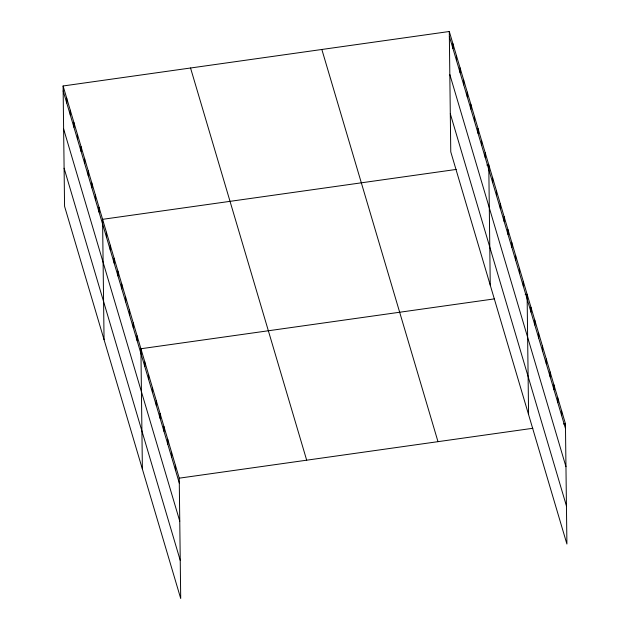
<?xml version="1.0" encoding="UTF-8"?>
<svg xmlns="http://www.w3.org/2000/svg" width="630" height="630" viewBox="0 0 630 630"><rect width="100%" height="100%" fill="white"/><g stroke="black" fill="none" stroke-linecap="round" stroke-linejoin="round"><path stroke-width="0.94" d="M63.095 85.979L179.235 478.17L180.708 598.5L64.567 206.309L63.095 85.979L449.292 31.5L565.433 423.691L566.905 544.021L450.765 151.83L449.292 31.5M456.199 169.439L102.58 219.327L104.052 339.657M486.864 165.115L488.778 164.847L490.25 285.177M494.526 298.864L140.907 348.744L142.38 469.074M525.192 294.533L527.105 294.265L528.578 414.595M179.235 478.17L532.854 428.282M563.519 423.959L565.433 423.691M449.355 36.414L565.496 428.605M449.82 74.505L565.96 466.688M450.3 113.746L566.441 505.929M321.843 49.479L437.992 441.669M190.543 68.001L306.684 460.191M63.157 90.893L179.298 483.084M63.622 128.985L179.763 521.175M64.103 168.226L180.243 560.416M561.606 410.744L561.661 415.658M557.77 397.806L557.833 402.72M553.935 384.859L553.998 389.781M550.108 371.92L550.163 376.834M546.273 358.974L546.328 363.896M542.438 346.035L542.501 350.949M538.603 333.089L538.666 338.011M534.775 320.15L534.831 325.064M530.94 307.212L531.003 312.126M523.278 281.327L523.333 286.24M519.443 268.38L519.506 273.294M515.608 255.441L515.671 260.355M511.78 242.495L511.836 247.417M507.945 229.556L508.008 234.47M504.11 216.61L504.173 221.532M500.283 203.671L500.338 208.585M496.448 190.725L496.503 195.647M492.613 177.786L492.676 182.7M485.195 152.72L485.25 157.634M481.603 140.6L481.659 145.514M478.012 128.481L478.068 133.395M474.422 116.353L474.484 121.275M470.83 104.234L470.894 109.147M467.24 92.114L467.302 97.028M463.648 79.986L463.712 84.908M460.065 67.867L460.12 72.781M456.474 55.747L456.529 60.661M452.883 43.62L452.938 48.541M175.408 465.224L175.463 470.145M171.573 452.285L171.636 457.199M167.737 439.338L167.8 444.26M163.91 426.4L163.965 431.314M160.075 413.461L160.13 418.375M156.24 400.515L156.303 405.429M152.405 387.576L152.468 392.49M148.578 374.63L148.633 379.543M144.743 361.691L144.805 366.605M137.08 335.806L137.135 340.72M133.245 322.859L133.308 327.781M129.41 309.921L129.473 314.835M125.583 296.974L125.638 301.896M121.747 284.036L121.811 288.95M117.912 271.097L117.975 276.011M114.085 258.15L114.14 263.064M110.25 245.212L110.305 250.126M106.415 232.265L106.478 237.179M98.997 207.199L99.052 212.121M95.406 195.079L95.461 199.994M91.815 182.96L91.87 187.874M88.224 170.832L88.287 175.754M84.633 158.713L84.696 163.627M81.042 146.593L81.105 151.507M77.451 134.466L77.514 139.387M73.867 122.346L73.923 127.26M70.276 110.226L70.332 115.14M66.686 98.107L66.741 103.021"/></g></svg>
